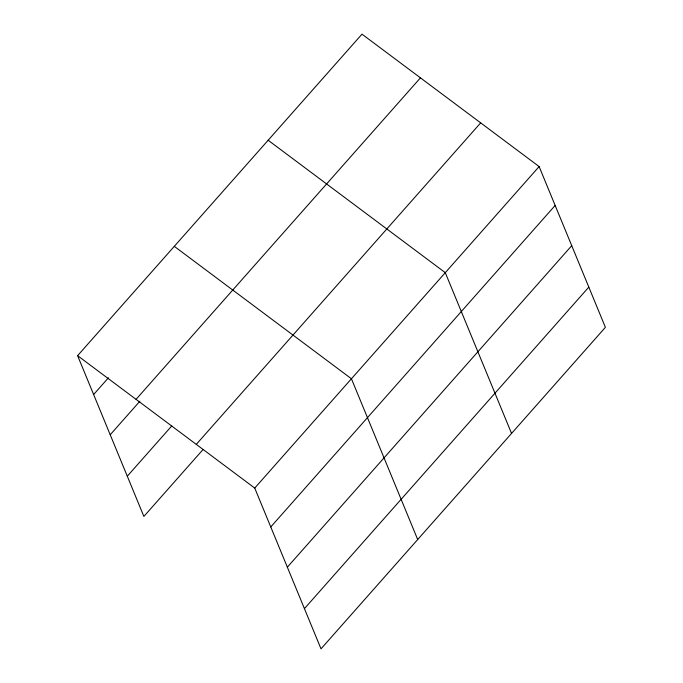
<?xml version="1.0" encoding="UTF-8"?>
<svg xmlns="http://www.w3.org/2000/svg" width="683" height="683" viewBox="0 0 683 683"><rect width="100%" height="100%" fill="white"/><g stroke="black" fill="none" stroke-linecap="round" stroke-linejoin="round"><path stroke-width="1.02" d="M77.606 355.664L361.99 34.15L539.126 166.567L605.394 327.336L321.01 648.85L254.742 488.08L77.606 355.664L143.874 516.433L203.158 449.405M93.631 394.543L108.452 377.784M136.062 399.359L420.446 77.845M110.211 434.764L139.853 401.254M127.294 476.205L171.757 425.936M196.286 444.385L480.67 122.872M254.742 488.08L539.126 166.567M270.767 526.96L555.151 205.455M287.347 567.189L571.731 245.675M304.43 608.63L588.814 287.116M268.146 140.246L445.282 272.671L511.55 433.44M174.302 246.35L351.438 378.766L417.697 539.536"/></g></svg>
